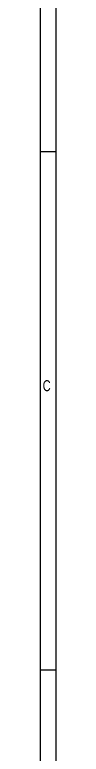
# Model space of a CAD drawing. Header units: millimetres. Extents: x 1293 to 41893, y 1011 to 26911.
# Drawn here: x 1293 to 1443, y 10647 to 17779 of the extents above; entities that cross this region are included whole.
import ezdxf

# ---------------------------------------------------------------- set-up
doc = ezdxf.new("R2010")
doc.units = ezdxf.units.MM
doc.header["$LTSCALE"] = 50
doc.layers.add('CAPA_1', color=7, linetype='Continuous')
doc.styles.add('SLDTEXTSTYLE0', font='TXT', dxfattribs={"width": 0.75})

msp = doc.modelspace()

# ---------------------------------------------------------------- linework, layer by layer
at = {"layer": 'CAPA_1'}
for p, q in [((1292.9505051, 26910.8173311), (1292.9505051, 1010.8173311)), ((1442.9505051, 26760.8173311), (1442.9505051, 1160.8173311)), ((1292.9505051, 16460.8173311), (1442.9505051, 16460.8173311)), ((1292.9505051, 11460.8173311), (1442.9505051, 11460.8173311))]:
    msp.add_line(p, q, dxfattribs=at)

# ---------------------------------------------------------------- texts
at = {"layer": 'CAPA_1', "insert": (1317.014174, 14254.7656675), "char_height": 105.8333333, "attachment_point": 1, "style": 'SLDTEXTSTYLE0'}
msp.add_mtext('C', dxfattribs=at)

doc.saveas('drawing.dxf')
